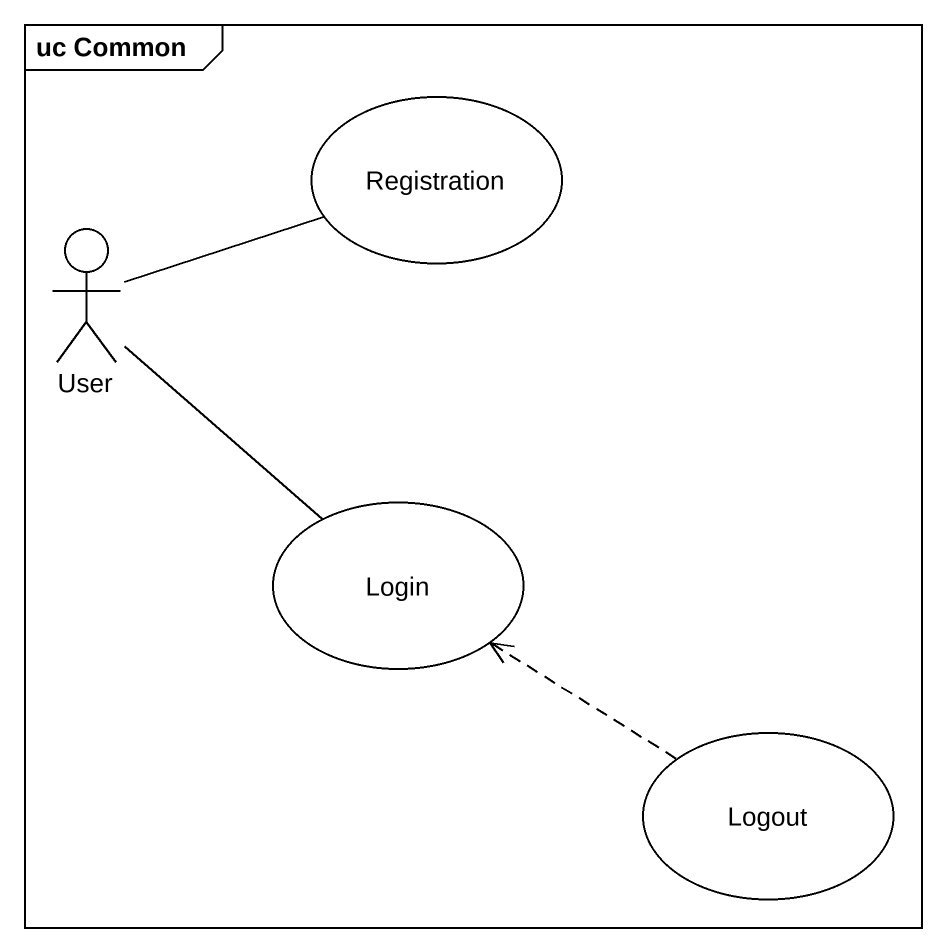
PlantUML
@startuml
mainframe uc Common
usecase Registration
actor User
usecase Login
usecase Logout
User -right- Registration
User -- Login
Logout .up.> Login
@enduml
